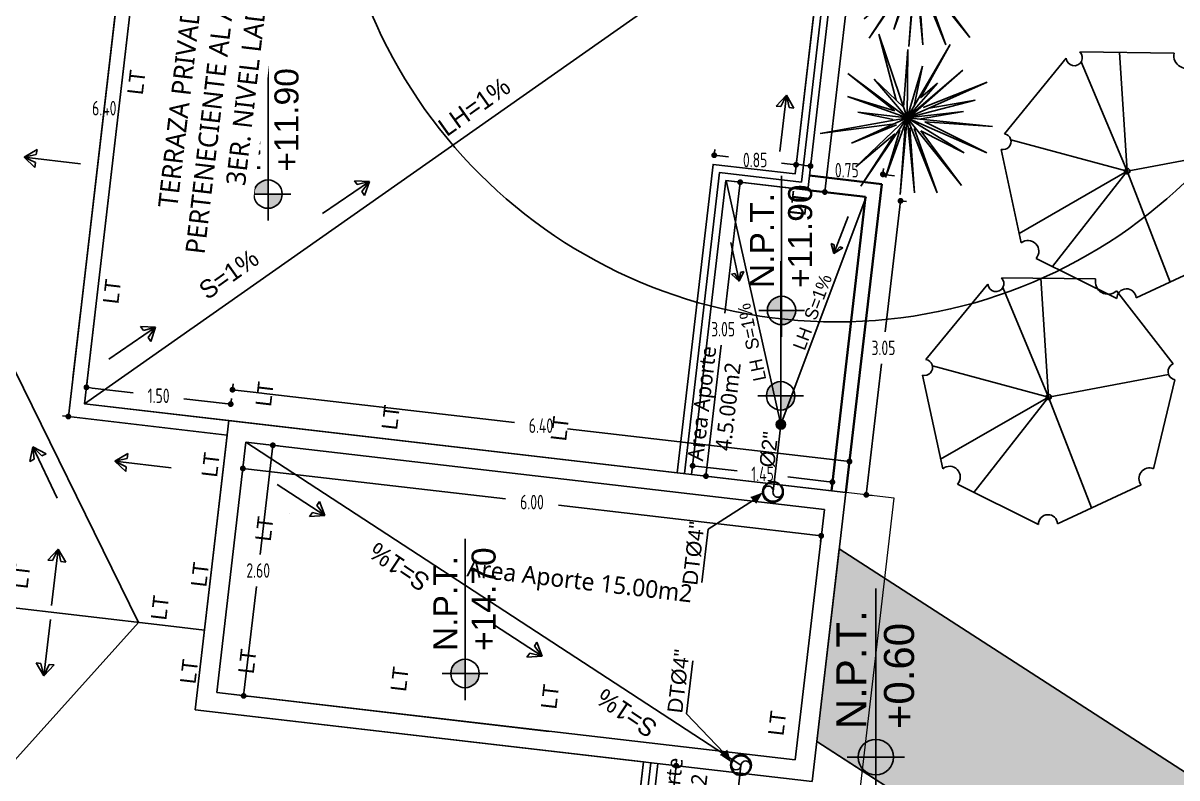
# Model space of a CAD drawing. Header units: feet. Extents: x 1019 to 2236, y -546 to 122.
# Drawn here: x 1062.49 to 1074.38, y -231.73 to -223.95 of the extents above; entities that cross this region are included whole.
import ezdxf

# ---------------------------------------------------------------- set-up
doc = ezdxf.new("R2010")
doc.units = ezdxf.units.FT
doc.header["$LTSCALE"] = 0.05
doc.header["$MEASUREMENT"] = 0
doc.linetypes.add('HIDDEN', pattern=[9.525, 6.35, -3.175])
for name, color, linetype, lineweight in [('A-GENM', 8, 'Continuous', 9), ('A-WALL', 7, 'Continuous', 25), ('AGUA POTABLE', 5, 'HIDDEN', 35), ('arq-pisos', 251, 'Continuous', 5), ('MB', 8, 'Continuous', 20), ('None', 7, 'Continuous', 5)]:
    doc.layers.add(name, color=color, linetype=linetype, lineweight=lineweight)
for name, color, linetype in [('ANNDTTEXT', 2, 'Continuous'), ('DIM', 10, 'Continuous'), ('MVERDE', 3, 'Continuous'), ('PERT-VENT', 8, 'Continuous'), ('TEXTO', 2, 'Continuous'), ('TEXXT', 2, 'Continuous'), ('TXT', 2, 'Continuous')]:
    doc.layers.add(name, color=color, linetype=linetype)
doc.layers.add('PLANTS', color=7, linetype='Continuous', true_color=0x005716)
doc.styles.add('ads', font='trebuc.ttf', dxfattribs={"height": 0.14})
doc.styles.add('DAMIAN', font='arial.ttf', dxfattribs={"height": 0.12})
doc.styles.add('DIM', font='DIM.shx', dxfattribs={"width": 0.8, "height": 0.15})
doc.styles.add('ROMAND', font='arial.ttf')
doc.styles.get("Standard").update_dxf_attribs({"font": 'arial.ttf'})
doc.dimstyles.new('DIM', dxfattribs={"dimtxt": 0.15, "dimasz": 0.06, "dimexe": 0.06, "dimexo": 0.4, "dimgap": 0.09, "dimtad": 0, "dimtih": 1, "dimtoh": 1, "dimzin": 0, "dimdsep": 46, "dimtxsty": 'DIM', "dimblk": 'DOT', "dimcen": 0.06, "dimdle": 0.05, "dimclrd": 1, "dimclre": 1, "dimclrt": 7, "dimaunit": 1, "dimadec": 3, "dimazin": 0, "dimtfac": 1, "dimtofl": 0, "dimtmove": 1, "dimatfit": 1, "dimldrblk": 'CLOSEDBLANK', "dimfxl": 0.06, "dimtolj": 1, "dimtzin": 0, "dimarcsym": 0})

# ---------------------------------------------------------------- blocks, each defined once
blk = doc.blocks.new('T36')
at = {"color": 86, "linetype": 'Continuous'}
for p, q in [((-0.0034, -0.0094), (-0.0541, 0.4721)), ((-0.0541, 0.4721), (-0.0034, 0.092)), ((-0.0034, -0.0094), (0.0979, 0.4721)), ((-0.0034, 0.092), (0.0979, 0.4721)), ((-0.0034, -0.0094), (-0.2936, 0.3918)), ((-0.2936, 0.3918), (-0.0795, 0.0666)), ((-0.0034, -0.0094), (-0.1808, 0.3454)), ((-0.1808, 0.3454), (-0.083, 0.1007)), ((-0.0034, -0.0094), (0.3071, 0.3693)), ((-0.0034, -0.0094), (0.1233, 0.3454)), ((0.3071, 0.3693), (0.0526, 0.0804)), ((0.1233, 0.3454), (0.0526, 0.0804)), ((-0.0034, -0.0094), (-0.1048, 0.2947)), ((-0.1048, 0.2947), (-0.0107, 0.0594)), ((-0.0034, -0.0094), (-0.3329, 0.244)), ((-0.3329, 0.244), (-0.0288, 0.0159)), ((-0.0034, -0.0094), (0.3767, 0.244)), ((0.3767, 0.244), (0.0473, 0.0413)), ((-0.0034, -0.0094), (-0.4596, 0.1426)), ((-0.4596, 0.1426), (-0.1302, 0.0413)), ((-0.0034, -0.0094), (-0.2315, 0.1173)), ((-0.2315, 0.1173), (-0.1302, 0.0413)), ((-0.0034, -0.0094), (0.4021, 0.1173)), ((0.4021, 0.1173), (0.0473, 0.0159)), ((-0.0034, -0.0094), (-0.3076, 0.0159)), ((-0.3076, 0.0159), (-0.0795, 0.0159)), ((-0.0034, -0.0094), (0.4274, 0.0413)), ((0.4274, 0.0413), (0.0473, -0.0094)), ((-0.0034, -0.0094), (-0.4343, -0.2629)), ((-0.0034, -0.0094), (-0.3836, -0.0854)), ((-0.3836, -0.0854), (-0.0585, -0.0418)), ((-0.0034, -0.0094), (-0.1808, -0.3896)), ((-0.0034, -0.0094), (-0.1808, -0.2375)), ((-0.1808, -0.2375), (-0.0585, -0.0418)), ((-0.0034, -0.0094), (-0.0541, -0.3642)), ((-0.0034, -0.0094), (0.1832, -0.4725)), ((-0.0034, -0.0094), (0.4274, -0.1868)), ((-0.0034, -0.0094), (0.0219, -0.2882)), ((-0.0034, -0.0094), (0.3514, -0.0601)), ((-0.0034, -0.0094), (0.1993, -0.2882)), ((-0.0034, -0.0094), (0.326, -0.2375)), ((0.1993, -0.2882), (0.0473, -0.0601)), ((0.3514, -0.0601), (0.0726, -0.0348)), ((0.4274, -0.1868), (0.0979, -0.0601)), ((0.0979, -0.0601), (0.326, -0.2375)), ((-0.4343, -0.2629), (-0.0887, -0.0901)), ((-0.0288, -0.0854), (-0.1808, -0.3896)), ((-0.0541, -0.3642), (-0.0288, -0.0854)), ((0.0219, -0.2882), (0.0219, -0.0854)), ((0.1832, -0.4725), (0.0473, -0.0854))]:
    blk.add_line(p, q, dxfattribs=at)
blk = doc.blocks.new('Arbol222')
at = {"layer": 'PLANTS', "lineweight": 15, "xscale": 1.5, "yscale": 1.5, "zscale": 1.5}
blk.add_blockref('T36', (0.0051, 0.0141), dxfattribs=at)
blk = doc.blocks.new('ARBOL4')
at = {"layer": 'PLANTS'}
for p, q in [((-0.215225, 0.439234), (-0.445698, 0.173788)), ((0.18998, 0.442934), (-0.157772, 0.457476)), ((-0.172006, 0.430212), (0, 0)), ((0.465439, 0.126688), (0.258534, 0.409628)), ((0, 0), (0.381619, 0.241316)), ((-0.474293, 0.087687), (-0.409359, -0.263952)), ((0.392021, -0.274733), (0.48214, 0.055782)), ((0, 0), (-0.436626, -0.116299)), ((-0.37373, -0.251589), (0, 0)), ((0, 0), (-0.030926, -0.456175)), ((0.410256, -0.207857), (0, 0)), ((0, 0), (0.311329, -0.356352)), ((-0.375843, -0.309965), (-0.049034, -0.484529)), ((0.011921, -0.485418), (0.345337, -0.341692))]:
    blk.add_line(p, q, dxfattribs=at)
for centre, radius, start, end in [((-0.189074, 0.45647), 0.031319, 213.386078, 1.840691), ((0.228399, 0.434803), 0.03927, 168.050674, 320.127319), ((-0.47347, 0.135212), 0.047533, 269.007996, 54.248581), ((0.474388, 0.091377), 0.036427, 104.220505, 282.287354), ((0, 0), 0.01, 0, 180), ((0, 0), 0.01, 180, 0), ((-0.383672, -0.280455), 0.030531, 284.858551, 147.280869), ((0.371318, -0.310052), 0.04094, 59.622765, 230.608597), ((-0.018543, -0.484042), 0.030495, 357.413361, 180.915833)]:
    blk.add_arc(centre, radius, start, end, dxfattribs=at)
blk = doc.blocks.new('A$C04841795')
at = {"ltscale": 45}
h = blk.add_hatch(color=256, dxfattribs=at)
h.dxf.hatch_style = 1
h.paths.add_polyline_path([(0.1788, 0.2494), (0.1788, 0.1538), (0.2744, 0.1538, 0.414214)])
h.paths.add_polyline_path([(0.1788, 0.1538), (0.0832, 0.1538, 0.414214), (0.1788, 0.0582)])
at = {"layer": 'TXT', "ltscale": 45}
for p, q in [((0.1788, 0), (0.1788, 0.3075)), ((0, 0.1538), (1.0873, 0.1538))]:
    blk.add_line(p, q, dxfattribs=at)
blk.add_circle((0.1788, 0.1538), 0.0956, dxfattribs=at)
blk = doc.blocks.new('A$C206B62E9')
at = {"color": 2}
blk.add_circle((0.125, 0.125), 0.125, dxfattribs=at)
for centre, start, end in [((0.063, 0.129), 356.4536, 176.4536), ((0.187, 0.121), 176.4536, 356.4536)]:
    blk.add_arc(centre, 0.0625, start, end, dxfattribs=at)
blk = doc.blocks.new('DOT')
at = {"color": 0, "linetype": 'ByBlock'}
blk.add_line((-0.5, 0), (-1, 0), dxfattribs=at)
at = {"color": 0, "linetype": 'ByBlock', "const_width": 0.5}
blk.add_lwpolyline([(-0.25, 0, 1), (0.25, 0, 1)], format="xyb", close=True, dxfattribs=at)
blk = doc.blocks.new('*D148')
at = {"layer": 'Defpoints', "color": 0, "ltscale": 3, "transparency": 16777216}
for p in [(1069.035, -231.581), (1068.682, -234.611), (1068.871, -234.632)]:
    blk.add_point(p, dxfattribs=at)
at = {"layer": 'DIM', "color": 1, "lineweight": -2, "ltscale": 3, "transparency": 16777216}
for p, q in [((1069.217, -231.663), (1069.067, -232.953)), ((1069.224, -231.603), (1069.284, -231.61)), ((1068.878, -234.573), (1069.028, -233.283)), ((1068.871, -234.632), (1068.931, -234.639))]:
    blk.add_line(p, q, dxfattribs=at)
at = {"layer": 'DIM', "color": 1, "lineweight": -2, "ltscale": 3, "transparency": 16777216, "xscale": 0.06, "yscale": 0.06, "zscale": 0.06}
for p, rotation in [((1069.224, -231.603), 83.35701266037208), ((1068.871, -234.632), 263.3570126603721)]:
    blk.add_blockref('DOT', p, dxfattribs=dict(at, rotation=rotation))
at = {"layer": 'DIM', "color": 7, "ltscale": 3, "transparency": 16777216, "insert": (1069.048, -233.118), "char_height": 0.15, "attachment_point": 5, "style": 'DIM'}
blk.add_mtext('\\A1;3.05', dxfattribs=at)
blk = doc.blocks.new('_ClosedBlank')
at = {"layer": 'DIM', "color": 0, "lineweight": -2}
for p, q in [((-1, 0.17), (0, 0)), ((-1, 0.17), (-1, -0.17)), ((0, 0), (-1, -0.17))]:
    blk.add_line(p, q, dxfattribs=at)
blk = doc.blocks.new('_DOT')
at = {"color": 0, "linetype": 'ByBlock'}
blk.add_line((-0.5, 0), (-1, 0), dxfattribs=at)
at = {"color": 0, "linetype": 'ByBlock', "const_width": 0.5}
blk.add_lwpolyline([(-0.25, 0, 1), (0.25, 0, 1)], format="xyb", close=True, dxfattribs=at)
blk = doc.blocks.new('*D152')
at = {"layer": 'Defpoints', "color": 0, "ltscale": 3, "transparency": 16777216}
for p in [(1069.735, -225.572), (1069.382, -228.601), (1069.53, -228.618)]:
    blk.add_point(p, dxfattribs=at)
at = {"layer": 'DIM', "color": 1, "lineweight": -2, "ltscale": 3, "transparency": 16777216}
for p, q in [((1069.883, -225.589), (1069.943, -225.596)), ((1069.876, -225.648), (1069.726, -226.939)), ((1069.537, -228.559), (1069.688, -227.269)), ((1069.53, -228.618), (1069.59, -228.625))]:
    blk.add_line(p, q, dxfattribs=at)
at = {"layer": 'DIM', "color": 1, "lineweight": -2, "ltscale": 3, "transparency": 16777216, "xscale": 0.06, "yscale": 0.06, "zscale": 0.06}
for p, rotation in [((1069.883, -225.589), 83.35701266037152), ((1069.53, -228.618), 263.3570126603715)]:
    blk.add_blockref('DOT', p, dxfattribs=dict(at, rotation=rotation))
at = {"layer": 'DIM', "color": 7, "ltscale": 3, "transparency": 16777216, "insert": (1069.707, -227.104), "char_height": 0.15, "attachment_point": 5, "style": 'DIM'}
blk.add_mtext('\\A1;3.05', dxfattribs=at)
blk = doc.blocks.new('*D153')
at = {"layer": 'Defpoints', "color": 0, "ltscale": 3, "transparency": 16777216}
for p in [(1069.604, -225.405), (1070.448, -225.504), (1070.459, -225.409)]:
    blk.add_point(p, dxfattribs=at)
at = {"layer": 'DIM', "color": 1, "lineweight": -2, "ltscale": 3, "transparency": 16777216}
for p, q in [((1069.615, -225.311), (1069.622, -225.251)), ((1069.674, -225.317), (1069.764, -225.328)), ((1070.399, -225.402), (1070.31, -225.391)), ((1070.459, -225.409), (1070.466, -225.349))]:
    blk.add_line(p, q, dxfattribs=at)
at = {"layer": 'DIM', "color": 1, "lineweight": -2, "ltscale": 3, "transparency": 16777216, "xscale": 0.06, "yscale": 0.06, "zscale": 0.06}
for p, rotation in [((1069.615, -225.311), 173.3570126603678), ((1070.459, -225.409), 353.3570126603678)]:
    blk.add_blockref('DOT', p, dxfattribs=dict(at, rotation=rotation))
at = {"layer": 'DIM', "color": 7, "ltscale": 3, "transparency": 16777216, "insert": (1070.037, -225.36), "char_height": 0.15, "attachment_point": 5, "style": 'DIM'}
blk.add_mtext('\\A1;0.85', dxfattribs=at)
blk = doc.blocks.new('*D154')
at = {"layer": 'Defpoints', "color": 0, "ltscale": 3, "transparency": 16777216}
for p in [(1071.042, -221.697), (1071.218, -221.717), (1070.579, -225.67)]:
    blk.add_point(p, dxfattribs=at)
at = {"layer": 'DIM', "color": 1, "lineweight": -2, "ltscale": 3, "transparency": 16777216}
for p, q in [((1071.211, -221.777), (1071.006, -223.539)), ((1071.218, -221.717), (1071.278, -221.724)), ((1070.762, -225.631), (1070.967, -223.869)), ((1070.755, -225.69), (1070.815, -225.697))]:
    blk.add_line(p, q, dxfattribs=at)
at = {"layer": 'DIM', "color": 1, "lineweight": -2, "ltscale": 3, "transparency": 16777216, "xscale": 0.06, "yscale": 0.06, "zscale": 0.06}
for p, rotation in [((1071.218, -221.717), 83.35701266037182), ((1070.755, -225.69), 263.3570126603718)]:
    blk.add_blockref('DOT', p, dxfattribs=dict(at, rotation=rotation))
at = {"layer": 'DIM', "color": 7, "ltscale": 3, "transparency": 16777216, "insert": (1070.987, -223.704), "char_height": 0.15, "attachment_point": 5, "style": 'DIM'}
blk.add_mtext('\\A1;4.00', dxfattribs=at)
blk = doc.blocks.new('*D155')
at = {"layer": 'Defpoints', "color": 0, "ltscale": 3, "transparency": 16777216}
for p in [(1063.701, -221.647), (1063.701, -221.647), (1062.961, -228.004)]:
    blk.add_point(p, dxfattribs=at)
at = {"layer": 'DIM', "color": 1, "lineweight": -2, "ltscale": 3, "transparency": 16777216}
for p, q in [((1063.694, -221.707), (1063.35, -224.661)), ((1063.701, -221.647), (1063.641, -221.64)), ((1062.968, -227.945), (1063.312, -224.991)), ((1062.961, -228.004), (1062.901, -227.997))]:
    blk.add_line(p, q, dxfattribs=at)
at = {"layer": 'DIM', "color": 1, "lineweight": -2, "ltscale": 3, "transparency": 16777216, "xscale": 0.06, "yscale": 0.06, "zscale": 0.06}
for p, rotation in [((1063.701, -221.647), 83.35701266037617), ((1062.961, -228.004), 263.3570126603762)]:
    blk.add_blockref('DOT', p, dxfattribs=dict(at, rotation=rotation))
at = {"layer": 'DIM', "color": 7, "ltscale": 3, "transparency": 16777216, "insert": (1063.331, -224.826), "char_height": 0.15, "attachment_point": 5, "style": 'DIM'}
blk.add_mtext('\\A1;6.40', dxfattribs=at)
blk = doc.blocks.new('*D156')
at = {"layer": 'Defpoints', "color": 0, "ltscale": 3, "transparency": 16777216}
for p in [(1063.147, -227.703), (1063.127, -227.873), (1064.615, -228.046)]:
    blk.add_point(p, dxfattribs=at)
at = {"layer": 'DIM', "color": 1, "lineweight": -2, "ltscale": 3, "transparency": 16777216}
for p, q in [((1063.147, -227.703), (1063.154, -227.643)), ((1063.206, -227.71), (1063.629, -227.759)), ((1064.575, -227.869), (1064.152, -227.82)), ((1064.634, -227.876), (1064.641, -227.817))]:
    blk.add_line(p, q, dxfattribs=at)
at = {"layer": 'DIM', "color": 1, "lineweight": -2, "ltscale": 3, "transparency": 16777216, "xscale": 0.06, "yscale": 0.06, "zscale": 0.06}
for p, rotation in [((1063.147, -227.703), 173.357012660374), ((1064.634, -227.876), 353.357012660374)]:
    blk.add_blockref('DOT', p, dxfattribs=dict(at, rotation=rotation))
at = {"layer": 'DIM', "color": 7, "ltscale": 3, "transparency": 16777216, "insert": (1063.891, -227.79), "char_height": 0.15, "attachment_point": 5, "style": 'DIM'}
blk.add_mtext('\\A1;1.50', dxfattribs=at)
blk = doc.blocks.new('*D158')
at = {"layer": 'Defpoints', "color": 0, "ltscale": 3, "transparency": 16777216}
for p in [(1071.353, -225.508), (1070.597, -225.521), (1071.342, -225.608)]:
    blk.add_point(p, dxfattribs=at)
at = {"layer": 'DIM', "color": 1, "lineweight": -2, "ltscale": 3, "transparency": 16777216}
for p, q in [((1070.608, -225.422), (1070.615, -225.362)), ((1070.549, -225.415), (1070.489, -225.408)), ((1071.353, -225.508), (1071.36, -225.449)), ((1071.413, -225.515), (1071.473, -225.522))]:
    blk.add_line(p, q, dxfattribs=at)
at = {"layer": 'DIM', "color": 1, "lineweight": -2, "ltscale": 3, "transparency": 16777216, "xscale": 0.06, "yscale": 0.06, "zscale": 0.06}
for p, rotation in [((1070.608, -225.422), 353.357012660388), ((1071.353, -225.508), 173.357012660388)]:
    blk.add_blockref('DOT', p, dxfattribs=dict(at, rotation=rotation))
at = {"layer": 'DIM', "color": 7, "ltscale": 3, "transparency": 16777216, "insert": (1070.981, -225.465), "char_height": 0.15, "attachment_point": 5, "style": 'DIM'}
blk.add_mtext('\\A1;0.75', dxfattribs=at)
blk = doc.blocks.new('*D159')
at = {"layer": 'Defpoints', "color": 0, "ltscale": 3, "transparency": 16777216}
for p in [(1071.175, -225.739), (1070.823, -228.769), (1071.182, -228.811)]:
    blk.add_point(p, dxfattribs=at)
at = {"layer": 'DIM', "color": 1, "lineweight": -2, "ltscale": 3, "transparency": 16777216}
for p, q in [((1071.528, -225.841), (1071.378, -227.131)), ((1071.535, -225.781), (1071.595, -225.788)), ((1071.189, -228.751), (1071.34, -227.461)), ((1071.182, -228.811), (1071.242, -228.818))]:
    blk.add_line(p, q, dxfattribs=at)
at = {"layer": 'DIM', "color": 1, "lineweight": -2, "ltscale": 3, "transparency": 16777216, "xscale": 0.06, "yscale": 0.06, "zscale": 0.06}
for p, rotation in [((1071.535, -225.781), 83.35701266037096), ((1071.182, -228.811), 263.357012660371)]:
    blk.add_blockref('DOT', p, dxfattribs=dict(at, rotation=rotation))
at = {"layer": 'DIM', "color": 7, "ltscale": 3, "transparency": 16777216, "insert": (1071.359, -227.296), "char_height": 0.15, "attachment_point": 5, "style": 'DIM'}
blk.add_mtext('\\A1;3.05', dxfattribs=at)
blk = doc.blocks.new('*D160')
at = {"layer": 'Defpoints', "color": 0, "ltscale": 3, "transparency": 16777216}
for p in [(1064.615, -228.046), (1071.009, -228.468), (1070.972, -228.786)]:
    blk.add_point(p, dxfattribs=at)
at = {"layer": 'DIM', "color": 1, "lineweight": -2, "ltscale": 3, "transparency": 16777216}
for p, q in [((1064.652, -227.728), (1064.659, -227.668)), ((1064.711, -227.735), (1067.557, -228.066)), ((1070.949, -228.461), (1068.103, -228.13)), ((1071.009, -228.468), (1071.016, -228.409))]:
    blk.add_line(p, q, dxfattribs=at)
at = {"layer": 'DIM', "color": 1, "lineweight": -2, "ltscale": 3, "transparency": 16777216, "xscale": 0.06, "yscale": 0.06, "zscale": 0.06}
for p, rotation in [((1064.652, -227.728), 173.3570126603706), ((1071.009, -228.468), 353.3570126603707)]:
    blk.add_blockref('DOT', p, dxfattribs=dict(at, rotation=rotation))
at = {"layer": 'DIM', "color": 7, "ltscale": 3, "transparency": 16777216, "insert": (1067.83, -228.098), "char_height": 0.15, "attachment_point": 5, "style": 'DIM'}
blk.add_mtext('\\A1;6.40', dxfattribs=at)
blk = doc.blocks.new('*D161')
at = {"layer": 'Defpoints', "color": 0, "ltscale": 3, "transparency": 16777216}
for p in [(1064.79, -228.268), (1065.068, -228.3), (1064.489, -230.85)]:
    blk.add_point(p, dxfattribs=at)
at = {"layer": 'DIM', "color": 1, "lineweight": -2, "ltscale": 3, "transparency": 16777216}
for p, q in [((1065.061, -228.36), (1064.937, -229.426)), ((1065.068, -228.3), (1065.127, -228.307)), ((1064.774, -230.823), (1064.898, -229.756)), ((1064.767, -230.883), (1064.827, -230.889))]:
    blk.add_line(p, q, dxfattribs=at)
at = {"layer": 'DIM', "color": 1, "lineweight": -2, "ltscale": 3, "transparency": 16777216, "xscale": 0.06, "yscale": 0.06, "zscale": 0.06}
for p, rotation in [((1065.068, -228.3), 83.35701266037042), ((1064.767, -230.883), 263.3570126603704)]:
    blk.add_blockref('DOT', p, dxfattribs=dict(at, rotation=rotation))
at = {"layer": 'DIM', "color": 7, "ltscale": 3, "transparency": 16777216, "insert": (1064.917, -229.591), "char_height": 0.15, "attachment_point": 5, "style": 'DIM'}
blk.add_mtext('\\A1;2.60', dxfattribs=at)
blk = doc.blocks.new('*D162')
at = {"layer": 'Defpoints', "color": 0, "ltscale": 3, "transparency": 16777216}
for p in [(1069.382, -228.601), (1069.393, -228.512), (1070.823, -228.769)]:
    blk.add_point(p, dxfattribs=at)
at = {"layer": 'DIM', "color": 1, "lineweight": -2, "ltscale": 3, "transparency": 16777216}
for p, q in [((1069.393, -228.512), (1069.4, -228.452)), ((1069.452, -228.519), (1069.851, -228.565)), ((1070.773, -228.673), (1070.374, -228.626)), ((1070.833, -228.68), (1070.84, -228.62))]:
    blk.add_line(p, q, dxfattribs=at)
at = {"layer": 'DIM', "color": 1, "lineweight": -2, "ltscale": 3, "transparency": 16777216, "xscale": 0.06, "yscale": 0.06, "zscale": 0.06}
for p, rotation in [((1069.393, -228.512), 173.3570126603779), ((1070.833, -228.68), 353.3570126603779)]:
    blk.add_blockref('DOT', p, dxfattribs=dict(at, rotation=rotation))
at = {"layer": 'DIM', "color": 7, "ltscale": 3, "transparency": 16777216, "insert": (1070.113, -228.596), "char_height": 0.15, "attachment_point": 5, "style": 'DIM'}
blk.add_mtext('\\A1;1.45', dxfattribs=at)
blk = doc.blocks.new('*D163')
at = {"layer": 'Defpoints', "color": 0, "ltscale": 3, "transparency": 16777216}
for p in [(1064.79, -228.268), (1064.759, -228.539), (1070.75, -228.962)]:
    blk.add_point(p, dxfattribs=at)
at = {"layer": 'DIM', "color": 1, "lineweight": -2, "ltscale": 3, "transparency": 16777216}
for p, q in [((1064.759, -228.539), (1064.752, -228.598)), ((1064.818, -228.546), (1067.466, -228.854)), ((1070.659, -229.226), (1068.011, -228.918)), ((1070.718, -229.233), (1070.711, -229.293))]:
    blk.add_line(p, q, dxfattribs=at)
at = {"layer": 'DIM', "color": 1, "lineweight": -2, "ltscale": 3, "transparency": 16777216, "xscale": 0.06, "yscale": 0.06, "zscale": 0.06}
for p, rotation in [((1064.759, -228.539), 173.3570126603709), ((1070.718, -229.233), 353.3570126603709)]:
    blk.add_blockref('DOT', p, dxfattribs=dict(at, rotation=rotation))
at = {"layer": 'DIM', "color": 7, "ltscale": 3, "transparency": 16777216, "insert": (1067.738, -228.886), "char_height": 0.15, "attachment_point": 5, "style": 'DIM'}
blk.add_mtext('\\A1;6.00', dxfattribs=at)

msp = doc.modelspace()

# ---------------------------------------------------------------- hatches: boundary and pattern name
at = {"layer": 'arq-pisos'}
h = msp.add_hatch(dxfattribs=at)
h.set_pattern_fill('AR-HBONE', color=256, scale=0.06, angle=90)
h.set_pattern_definition([(135, (856.79267, 77.64975), (-0.33941125, 5e-17), [0.72, -0.24]), (225, (856.62297, 77.81946), (-0.33941125, 5e-17), [0.72, -0.24])])
edge = h.paths.add_edge_path()
edge.add_line((1080.467, -237.046), (1087.644, -237.036))
edge.add_line((1087.644, -237.036), (1087.644, -237.035))
edge.add_line((1087.644, -237.035), (1096.14, -237.024))
edge.add_line((1096.14, -237.024), (1096.327, -238.168))
edge.add_arc((1097.314, -238.007), 1, 189.2909, 252.057)
edge.add_line((1097.006, -238.958), (1116.044, -245.123))
edge.add_line((1116.044, -245.123), (1116.352, -244.171))
edge.add_line((1116.352, -244.171), (1097.89, -238.193))
edge.add_line((1097.89, -238.193), (1102.974, -222.496))
edge.add_line((1102.974, -222.496), (1107.543, -223.975))
edge.add_line((1107.543, -223.975), (1109.073, -219.215))
edge.add_line((1109.073, -219.215), (1108.705, -219.096))
edge.add_line((1108.705, -219.096), (1108.219, -219.094))
edge.add_line((1108.219, -219.094), (1106.986, -222.901))
edge.add_line((1106.986, -222.901), (1102.289, -221.381))
edge.add_line((1102.289, -221.381), (1097.934, -234.83))
edge.add_arc((1096.983, -234.522), 1, 270.0737, 342.057, ccw=False)
edge.add_line((1096.984, -235.522), (1087.178, -235.534))
edge.add_line((1087.178, -235.534), (1087.178, -232.365))
edge.add_line((1087.178, -232.365), (1085.174, -232.367))
edge.add_line((1085.174, -232.367), (1085.178, -235.538))
edge.add_line((1085.178, -235.538), (1080.465, -235.544))
edge.add_line((1080.465, -235.544), (1070.904, -229.366))
edge.add_line((1070.904, -229.366), (1070.673, -231.353))
edge.add_line((1070.673, -231.353), (1079.234, -236.885))
edge.add_arc((1079.777, -236.045), 1, 237.1316, 270.0737)
edge.add_line((1079.778, -237.045), (1080.467, -237.046))
at = {"layer": 'TEXTO'}
h = msp.add_hatch(color=2, dxfattribs=at)
h.dxf.hatch_style = 1
edge = h.paths.add_edge_path()
edge.add_arc((1070.302, -228.085), 0.0488, 263.3294, 623.3294, ccw=False)
for points in [[(1070.116, -228.786), (1070.051, -228.897), (1069.993, -228.833)], [(1070.116, -228.786), (1070.051, -228.897), (1069.993, -228.833)], [(1069.791, -231.569), (1069.753, -231.446), (1069.681, -231.495)], [(1069.791, -231.569), (1069.753, -231.446), (1069.681, -231.495)]]:
    msp.add_hatch(color=2, dxfattribs=at).paths.add_polyline_path(points)

# ---------------------------------------------------------------- linework, layer by layer
at = {"layer": 'A-GENM', "extrusion": (2.73153e-13, 2.35202e-12, -1)}
msp.add_line((1071.468, -228.844), (1070.972, -228.786), dxfattribs=at)
at = {"layer": 'A-GENM', "extrusion": (-2.7468e-13, -2.35184e-12, -1)}
msp.add_line((1071.121, -231.824), (1071.468, -228.844), dxfattribs=at)
at = {"layer": 'A-GENM'}
msp.add_line((1065.243, -229.007), (1065.243, -229.007), dxfattribs=at)
at = {"layer": 'A-GENM', "extrusion": (7.74729e-15, 7.31823e-14, -1)}
for p, q in [((1070.904, -229.366), (1080.465, -235.544)), ((1070.673, -231.353), (1079.234, -236.885))]:
    msp.add_line(p, q, dxfattribs=at)
at = {"layer": 'A-WALL'}
for p, q in [((1064.268, -231.026), (1064.615, -228.046)), ((1070.972, -228.786), (1064.615, -228.046)), ((1064.489, -230.85), (1064.79, -228.268)), ((1070.75, -228.962), (1064.79, -228.268)), ((1070.625, -231.766), (1070.972, -228.786)), ((1070.449, -231.544), (1070.75, -228.962)), ((1067.916, -231.249), (1064.489, -230.85)), ((1070.449, -231.544), (1064.489, -230.85)), ((1070.625, -231.766), (1064.268, -231.026))]:
    msp.add_line(p, q, dxfattribs=at)
at = {"layer": 'AGUA POTABLE', "ltscale": 3}
msp.add_line((1062.726, -230.016), (1062.726, -230.016), dxfattribs=at)
at = {"layer": 'ANNDTTEXT', "ltscale": 0.5}
for p, q in [((1070.359, -224.691), (1070.253, -224.804)), ((1070.359, -224.691), (1070.292, -225.272)), ((1070.303, -224.808), (1070.359, -224.691)), ((1070.359, -224.691), (1070.437, -224.826)), ((1070.388, -224.818), (1070.359, -224.691)), ((1070.253, -224.804), (1070.303, -224.808)), ((1070.437, -224.826), (1070.388, -224.818)), ((1062.504, -225.331), (1062.638, -225.253)), ((1062.638, -225.253), (1062.631, -225.303)), ((1062.631, -225.303), (1062.504, -225.331)), ((1062.504, -225.331), (1063.085, -225.398)), ((1062.504, -225.331), (1062.617, -225.438)), ((1062.621, -225.387), (1062.504, -225.331)), ((1062.617, -225.438), (1062.621, -225.387)), ((1066.063, -225.58), (1065.581, -225.911)), ((1066.063, -225.58), (1065.908, -225.574)), ((1065.908, -225.574), (1065.938, -225.614)), ((1065.938, -225.614), (1066.063, -225.58)), ((1065.986, -225.685), (1066.063, -225.58)), ((1066.063, -225.58), (1066.013, -225.727)), ((1066.013, -225.727), (1065.986, -225.685)), ((1070.849, -226.324), (1070.995, -225.941)), ((1069.874, -226.609), (1069.787, -226.209)), ((1070.849, -226.324), (1070.82, -226.219)), ((1070.82, -226.219), (1070.852, -226.233)), ((1070.852, -226.233), (1070.849, -226.324)), ((1070.908, -226.254), (1070.849, -226.324)), ((1070.849, -226.324), (1070.941, -226.266)), ((1070.941, -226.266), (1070.908, -226.254)), ((1069.792, -226.538), (1069.826, -226.531)), ((1069.874, -226.609), (1069.792, -226.538)), ((1069.826, -226.531), (1069.874, -226.609)), ((1069.874, -226.609), (1069.919, -226.51)), ((1069.885, -226.518), (1069.874, -226.609)), ((1069.919, -226.51), (1069.885, -226.518)), ((1062.596, -228.315), (1062.565, -228.468)), ((1062.596, -228.315), (1062.845, -228.845)), ((1062.61, -228.445), (1062.596, -228.315)), ((1062.596, -228.315), (1062.733, -228.389)), ((1062.687, -228.409), (1062.596, -228.315)), ((1062.565, -228.468), (1062.61, -228.445)), ((1062.733, -228.389), (1062.687, -228.409)), ((1063.439, -228.464), (1063.574, -228.386)), ((1063.566, -228.436), (1063.439, -228.464)), ((1063.439, -228.464), (1064.02, -228.532)), ((1063.439, -228.464), (1063.552, -228.571)), ((1063.556, -228.521), (1063.439, -228.464)), ((1063.574, -228.386), (1063.566, -228.436)), ((1063.552, -228.571), (1063.556, -228.521)), ((1065.602, -229.025), (1065.112, -228.706)), ((1065.548, -228.879), (1065.522, -228.922)), ((1065.522, -228.922), (1065.602, -229.025)), ((1065.602, -229.025), (1065.548, -228.879)), ((1065.447, -229.035), (1065.476, -228.994)), ((1065.602, -229.025), (1065.447, -229.035)), ((1065.476, -228.994), (1065.602, -229.025)), ((1062.856, -229.37), (1062.749, -229.483)), ((1062.856, -229.37), (1062.788, -229.951)), ((1062.799, -229.487), (1062.856, -229.37)), ((1062.856, -229.37), (1062.934, -229.505)), ((1062.884, -229.497), (1062.856, -229.37)), ((1062.749, -229.483), (1062.799, -229.487)), ((1062.934, -229.505), (1062.884, -229.497)), ((1062.707, -230.678), (1062.776, -230.097)), ((1067.842, -230.474), (1067.351, -230.155)), ((1067.788, -230.328), (1067.762, -230.371)), ((1067.762, -230.371), (1067.842, -230.474)), ((1067.842, -230.474), (1067.788, -230.328)), ((1067.686, -230.484), (1067.715, -230.443)), ((1067.842, -230.474), (1067.686, -230.484)), ((1067.715, -230.443), (1067.842, -230.474)), ((1062.707, -230.678), (1062.63, -230.543)), ((1062.63, -230.543), (1062.679, -230.55)), ((1062.679, -230.55), (1062.707, -230.678)), ((1062.764, -230.561), (1062.707, -230.678)), ((1062.707, -230.678), (1062.814, -230.565)), ((1062.814, -230.565), (1062.764, -230.561))]:
    msp.add_line(p, q, dxfattribs=at)
for centre in [(1070.22, -228.782), (1070.22, -228.782), (1069.891, -231.597), (1069.891, -231.597)]:
    msp.add_circle(centre, 0.107, dxfattribs=at)
at = {"layer": 'DIM', "ltscale": 3}
msp.add_lwpolyline([(1071.175, -225.739), (1069.735, -225.572), (1069.382, -228.601), (1070.823, -228.769)], close=True, dxfattribs=at)
at = {"layer": 'DIM'}
msp.add_lwpolyline([(1097.934, -234.83, -0.324839), (1096.984, -235.522), (1087.178, -235.534), (1087.178, -232.365), (1085.174, -232.367), (1085.178, -235.538), (1080.465, -235.544), (1070.904, -229.366), (1070.673, -231.353), (1079.234, -236.885, 0.144735), (1079.778, -237.045), (1080.467, -237.046), (1080.472, -240.746), (1087.649, -240.736), (1087.644, -237.035), (1096.14, -237.024), (1096.327, -238.168, 0.280928), (1097.006, -238.958), (1116.044, -245.123)], format="xyb", dxfattribs=at)
at = {"layer": 'DIM', "ltscale": 3}
msp.add_circle((1070.876, -221.828), 5.2, dxfattribs=at)
at = {"layer": 'MB', "lineweight": 35}
for p, q in [((1071.342, -225.608), (1070.597, -225.521)), ((1070.972, -228.786), (1071.342, -225.608)), ((1071.175, -225.739), (1070.579, -225.67)), ((1070.823, -228.769), (1071.175, -225.739))]:
    msp.add_line(p, q, dxfattribs=at)
at = {"layer": 'MVERDE'}
for p, q in [((1071.042, -221.697), (1070.579, -225.67)), ((1070.876, -221.828), (1070.448, -225.504)), ((1069.234, -228.584), (1069.604, -225.405)), ((1070.448, -225.504), (1069.604, -225.405)), ((1069.735, -225.572), (1069.382, -228.601)), ((1070.579, -225.67), (1069.735, -225.572)), ((1064.597, -228.195), (1062.961, -228.004)), ((1068.887, -231.564), (1068.516, -234.742)), ((1068.682, -234.611), (1069.035, -231.581))]:
    msp.add_line(p, q, dxfattribs=at)
at = {"layer": 'TEXTO', "color": 2}
for p, q in [((1070.302, -228.085), (1069.74, -225.571)), ((1071.18, -225.74), (1070.302, -228.085)), ((1070.221, -228.776), (1070.302, -228.085)), ((1069.891, -231.597), (1064.79, -228.268)), ((1069.993, -228.833), (1070.051, -228.897)), ((1069.993, -228.833), (1070.051, -228.897)), ((1070.021, -228.865), (1069.553, -229.166)), ((1070.021, -228.865), (1069.553, -229.166)), ((1069.553, -229.166), (1069.489, -229.713)), ((1069.553, -229.166), (1069.489, -229.713)), ((1063.991, -230.163), (1059.049, -229.587)), ((1063.685, -230.127), (1058.199, -236.222)), ((1063.991, -230.163), (1064.363, -230.206)), ((1069.33, -231.069), (1069.394, -230.522)), ((1069.33, -231.069), (1069.394, -230.522)), ((1069.716, -231.47), (1069.33, -231.069)), ((1069.716, -231.47), (1069.33, -231.069)), ((1069.681, -231.495), (1069.753, -231.446)), ((1069.681, -231.495), (1069.753, -231.446)), ((1069.89, -231.603), (1069.81, -232.293))]:
    msp.add_line(p, q, dxfattribs=at)
msp.add_circle((1070.302, -228.085), 0.0488, dxfattribs=at)

# ---------------------------------------------------------------- block references
at = {"ltscale": 45, "rotation": 90}
for p, xscale, yscale, zscale in [((1070.544, -227.184), 1.5288, 1.5288, 1.5288), ((1070.535, -228.064), 1.5288, 1.5288, 1.5288), ((1067.283, -230.926), 1.5288, 1.5288, 1.5288), ((1067.283, -230.926), 1.5288, 1.5288, 1.5288), ((1071.574, -231.856), 1.911, 1.911, 1.911), ((1071.574, -231.856), 1.911, 1.911, 1.911)]:
    msp.add_blockref('A$C04841795', p, dxfattribs=dict(at, xscale=xscale, yscale=yscale, zscale=zscale))
at = {"layer": 'None', "lineweight": 15}
for name, p, xscale, yscale, zscale, rotation in [('Arbol222', (1071.69, -223.401), 1.215642893999407, 1.215642893999407, 1.215642893999407, 258.1903459937138), ('Arbol222', (1071.603, -224.927), 1.215642893999407, 1.215642893999407, 1.215642893999407, 258.1903459937138), ('ARBOL4', (1073.87, -225.475), 2.714450404586388, 2.714450404586388, 2.714450404586388, 258.7903459937169), ('ARBOL4', (1073.061, -227.803), 2.714450404586388, 2.714450404586388, 2.714450404586388, 258.7903459937169)]:
    msp.add_blockref(name, p, dxfattribs=dict(at, xscale=xscale, yscale=yscale, zscale=zscale, rotation=rotation))
at = {"layer": 'TEXTO', "color": 2, "yscale": 0.7874921249995168, "zscale": 0.7874921249995168}
for p, xscale, rotation in [((1070.33, -228.692), 0.7874921249995168, 173.3293751175212), ((1070.33, -228.692), 0.7874921249995168, 173.3293751175212), ((1069.977, -231.709), -0.7874921249995168, 353.329375117482), ((1069.977, -231.709), -0.7874921249995168, 353.329375117482)]:
    msp.add_blockref('A$C206B62E9', p, dxfattribs=dict(at, xscale=xscale, rotation=rotation))

# ---------------------------------------------------------------- texts
at = {"layer": 'PERT-VENT', "color": 2, "char_height": 0.162, "attachment_point": 4, "rotation": 83.3294}
for insert in [(1070.474, -225.933), (1066.267, -228.139), (1068.009, -228.254), (1064.412, -228.627), (1064.965, -229.287), (1062.46, -229.776), (1064.301, -229.758), (1063.889, -230.1), (1064.19, -230.757), (1064.79, -230.653), (1066.359, -230.836), (1067.908, -231.017), (1070.248, -231.291)]:
    msp.add_mtext('\\fSchadow Lt BT|b0|i0|c0|p18;LT', dxfattribs=dict(at, insert=insert))
at = {"layer": 'TEXXT', "char_height": 0.156, "width": 3.7752, "rotation": 83.3294, "style": 'DAMIAN'}
for s, insert, attachment_point in [(' %%C2"', (1070.232, -228.596), 7), (' DT%%C4"', (1069.522, -229.097), 9), (' DT%%C4"', (1069.522, -229.097), 9), (' DT%%C4"', (1069.284, -231.129), 7), (' DT%%C4"', (1069.284, -231.129), 7)]:
    msp.add_mtext(s, dxfattribs=dict(at, insert=insert, attachment_point=attachment_point))
at = {"layer": 'TXT', "ltscale": 45, "style": 'ROMAND'}
for s, height, p in [('+11.90', 0.2477, (1065.332, -225.481)), ('N.P.T.', 0.2477, (1064.939, -225.481)), ('+11.90', 0.2477, (1070.624, -226.68)), ('N.P.T.', 0.2477, (1070.231, -226.68)), ('+14.70', 0.2477, (1067.363, -230.421)), ('N.P.T.', 0.2477, (1066.969, -230.421)), ('N.P.T.', 0.3096, (1071.182, -231.226)), ('N.P.T.', 0.3096, (1071.182, -231.226)), ('+0.60', 0.3096, (1071.674, -231.226))]:
    msp.add_text(s, height=height, rotation=90, dxfattribs=at).set_placement(p)
at = {"layer": 'TXT', "style": 'ads'}
for s, insert, char_height, width, attachment_point, rotation in [('{\\fSchadow Lt BT|b0|i0|c0|p18;LH=1%}', (1067.198, -224.887), 0.1872, 3.59424, 8, 35.3427), ('{\\fSchadow Lt BT|b0|i0|c0|p18;LH  S=1%}', (1070.564, -226.903), 0.13434, 2.57941, 2, 69.4586), ('{\\fSchadow Lt BT|b0|i0|c0|p18;LH  S=1%}', (1070.07, -227.224), 0.13434, 2.57941, 8, 101.9793), ('{\\fSchadow Lt BT|b0|i0|c0|p18;S=1%}', (1066.424, -229.474), 0.1872, 3.59424, 8, 146.057), ('{\\fSchadow Lt BT|b0|i0|c0|p18;S=1%}', (1068.767, -230.981), 0.1872, 3.59424, 8, 146.057)]:
    msp.add_mtext(s, dxfattribs=dict(at, insert=insert, char_height=char_height, width=width, attachment_point=attachment_point, rotation=rotation))
at = {"layer": 'TXT', "insert": (1060.657, -226.771), "char_height": 0.35, "width": 8.45107, "attachment_point": 2, "rotation": 352.123, "style": 'ads', "bg_fill": 2}
msp.add_mtext('{\\C0;BLOQUE A}', dxfattribs=at)
at = {"layer": 'TXT', "attachment_point": 2, "style": 'ads'}
for s, insert, char_height, rotation in [('Area Aporte \\P4.5.00m2', (1069.408, -227.86), 0.162, 83.3294), ('Area Aporte 15.00m2', (1068.24, -229.606), 0.18, 353.3294), ('Area Aporte \\P4.5.00m2', (1069.065, -232.101), 0.162, 83.3294)]:
    msp.add_mtext_dynamic_manual_height_columns(s, width=2.28587, gutter_width=12.5, heights=[0], dxfattribs=dict(at, insert=insert, char_height=char_height, rotation=rotation))

# ---------------------------------------------------------------- dimensions: what is measured, and where the dimension line sits
at = {"layer": 'DIM', "ltscale": 3}
for p1, p2, distance, picture, middle in [((1070.579, -225.67), (1071.042, -221.697), -0.177, '*D154', (1070.987, -223.704)), ((1069.604, -225.405), (1070.448, -225.504), 0.095, '*D153', (1070.037, -225.36)), ((1070.597, -225.521), (1071.342, -225.608), 0.1, '*D158', (1070.981, -225.465)), ((1069.735, -225.572), (1069.382, -228.601), 0.149, '*D152', (1069.707, -227.104)), ((1071.175, -225.739), (1070.823, -228.769), 0.362, '*D159', (1071.359, -227.296)), ((1064.489, -230.85), (1064.79, -228.268), -0.28, '*D161', (1064.917, -229.591)), ((1070.75, -228.962), (1064.79, -228.268), 0.273, '*D163', (1067.738, -228.886)), ((1070.823, -228.769), (1069.382, -228.601), -0.09, '*D162', (1070.113, -228.596)), ((1069.035, -231.581), (1068.682, -234.611), 0.19, '*D148', (1069.048, -233.118))]:
    dim = msp.add_aligned_dim(p1=p1, p2=p2, distance=distance, dimstyle='DIM', override={"dimfxl": 0.2, "dimfxlon": 1}, dxfattribs=at)
    dim.commit()
    dim.dimension.update_dxf_attribs({"geometry": picture, "text_midpoint": middle})

# ---------------------------------------------------------------- next in the draw order: linework, layer by layer
at = {"layer": 'ANNDTTEXT', "ltscale": 0.5}
for p, q in [((1063.86, -227.083), (1063.377, -227.414)), ((1063.86, -227.083), (1063.704, -227.077)), ((1063.704, -227.077), (1063.734, -227.117)), ((1063.734, -227.117), (1063.86, -227.083)), ((1063.782, -227.188), (1063.86, -227.083)), ((1063.86, -227.083), (1063.809, -227.23)), ((1063.809, -227.23), (1063.782, -227.188))]:
    msp.add_line(p, q, dxfattribs=at)
at = {"layer": 'MVERDE'}
for p, q in [((1063.925, -221.019), (1063.127, -227.873)), ((1063.701, -221.647), (1062.961, -228.004)), ((1064.615, -228.046), (1063.127, -227.873))]:
    msp.add_line(p, q, dxfattribs=at)

# ---------------------------------------------------------------- next in the draw order: block references
at = {"ltscale": 45, "xscale": 1.5288, "yscale": 1.5288, "zscale": 1.5288, "rotation": 90}
msp.add_blockref('A$C04841795', (1065.253, -225.985), dxfattribs=at)
msp.add_blockref('A$C04841795', (1065.253, -225.985), dxfattribs=at)

# ---------------------------------------------------------------- next in the draw order: texts
at = {"layer": 'PERT-VENT', "color": 2, "char_height": 0.162, "attachment_point": 4, "rotation": 83.3294}
for insert in [(1063.395, -226.841), (1064.968, -227.898)]:
    msp.add_mtext('\\fSchadow Lt BT|b0|i0|c0|p18;LT', dxfattribs=dict(at, insert=insert))

# ---------------------------------------------------------------- next in the draw order: dimensions: what is measured, and where the dimension line sits
at = {"layer": 'DIM', "ltscale": 3}
for p2, distance, picture, middle in [((1063.127, -227.873), -0.171, '*D156', (1063.891, -227.79)), ((1070.972, -228.786), 0.32, '*D160', (1067.83, -228.098))]:
    dim = msp.add_aligned_dim(p1=(1064.615, -228.046), p2=p2, distance=distance, dimstyle='DIM', override={"dimfxl": 0.2, "dimfxlon": 1}, dxfattribs=at)
    dim.commit()
    dim.dimension.update_dxf_attribs({"geometry": picture, "text_midpoint": middle})

# ---------------------------------------------------------------- next in the draw order: texts
at = {"layer": 'TXT', "insert": (1064.114, -223.867), "char_height": 0.2, "width": 5.01894, "attachment_point": 2, "rotation": 83.357, "style": 'ads', "bg_fill": 2}
msp.add_mtext('TERRAZA PRIVADA DESTECHADA\\PPERTENECIENTE AL APARTAMENTO DEL \\P3ER. NIVEL LADO DERECHO', dxfattribs=at)

# ---------------------------------------------------------------- next in the draw order: linework, layer by layer
at = {"layer": 'DIM', "ltscale": 3}
msp.add_lwpolyline([(1069.308, -228.592), (1069.67, -225.488), (1070.514, -225.587), (1070.959, -221.763), (1063.859, -220.936), (1063.784, -221.581), (1059.958, -221.136), (1058.072, -237.326), (1068.998, -238.599), (1069.444, -234.775), (1068.6, -234.676), (1068.961, -231.572)], dxfattribs=at)
for points in [[(1070.876, -221.828), (1063.925, -221.019), (1063.127, -227.873), (1069.234, -228.584), (1069.604, -225.405), (1070.448, -225.504)], [(1068.887, -231.564), (1068.748, -232.756), (1062.492, -232.027), (1061.833, -237.689), (1058.155, -237.26), (1060.024, -221.219), (1063.701, -221.647), (1062.961, -228.004), (1064.597, -228.195), (1064.268, -231.026), (1068.887, -231.564)]]:
    msp.add_lwpolyline(points, close=True, dxfattribs=at)
at = {"layer": 'TEXTO', "color": 2}
for p, q in [((1063.685, -230.127), (1059.828, -222.283)), ((1063.127, -227.873), (1070.901, -222.412))]:
    msp.add_line(p, q, dxfattribs=at)

# ---------------------------------------------------------------- next in the draw order: texts
at = {"layer": 'PERT-VENT', "color": 2, "insert": (1063.647, -224.685), "char_height": 0.162, "attachment_point": 4, "rotation": 83.3294}
msp.add_mtext('\\fSchadow Lt BT|b0|i0|c0|p18;LT', dxfattribs=at)
at = {"layer": 'TXT', "insert": (1064.67, -226.614), "char_height": 0.1872, "width": 3.59424, "attachment_point": 8, "rotation": 35.3427, "style": 'ads'}
msp.add_mtext('{\\fSchadow Lt BT|b0|i0|c0|p18;S=1%}', dxfattribs=at)

# ---------------------------------------------------------------- next in the draw order: dimensions: what is measured, and where the dimension line sits
at = {"layer": 'DIM', "ltscale": 3}
dim = msp.add_aligned_dim(p1=(1062.961, -228.004), p2=(1063.701, -221.647), distance=0, dimstyle='DIM', override={"dimfxl": 0.2, "dimfxlon": 1}, dxfattribs=at)
dim.commit()
dim.dimension.update_dxf_attribs({"geometry": '*D155', "text_midpoint": (1063.331, -224.826)})

doc.saveas('drawing.dxf')
